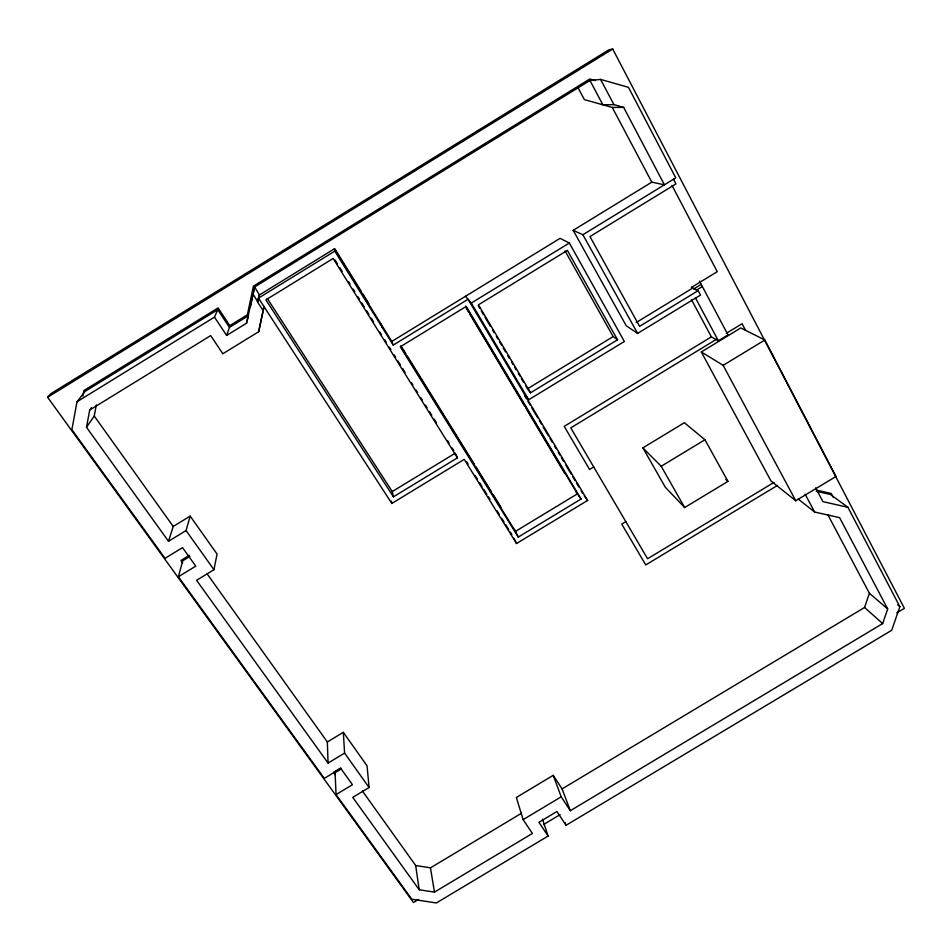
<?xml version="1.0" encoding="UTF-8"?>
<svg xmlns="http://www.w3.org/2000/svg" width="952" height="952" viewBox="0 0 952 952"><rect width="100%" height="100%" fill="white"/><g stroke="black" fill="none" stroke-linecap="round" stroke-linejoin="round"><path stroke-width="1.43" d="M217.722 309.697L214.474 317.123L226.635 335.425L229.432 327.381L217.722 309.697L85.144 391.343L77.005 401.756L71.888 429.661L165.029 558.324L182.522 547.638L195.779 566.131L178.369 576.757L324.323 778.379L340.792 768.442L352.442 784.71L336.056 794.587L411.788 899.2L436.373 902.96L548.114 836.034L542.462 819.148M82.883 396.139L83.919 390.534L218.091 307.912L229.801 325.608L247.389 314.791L253.422 286.147L589.788 79.016L595.369 80.611M328.071 763.076L327.345 741.989L343.327 732.326L344.588 753.103L328.071 763.076L196.576 580.303L213.95 569.712L217.056 554.064L190.174 516.103L186.068 530.573L168.516 541.295L86.501 427.293L89.702 410.026L91.404 407.658M86.501 427.293L94.248 416.036L96.331 404.909M226.635 335.425L246.473 323.228L254.612 286.992L589.954 80.492L600.593 79.409L628.463 87.334L675.765 177.857L582.886 234.727L573.163 230.336L651.811 182.153L664.413 184.807L623.655 107.374L613.921 104.637L602.866 104.803L589.954 80.492M250.376 307.032L254.612 286.992L259.456 294.93L257.504 301.951L263.157 310.638L258.658 331.724L222.827 353.751L210.69 335.592L89.702 410.026M258.658 331.724L264.049 306.389M263.157 310.638L264.001 306.639M257.504 301.951L259.218 295.084L334.33 248.853L391.831 341.411L393.212 345.112L468.039 299.273L587.598 500.454L516.543 543.521L464.231 459.376L391.819 503.453L258.468 298.107L334.807 251.126L334.33 248.853M178.369 576.757L182.701 560.835L189.912 556.432M246.473 323.228L248.567 315.612L229.432 327.381M168.516 541.295L173.228 526.468L190.174 516.103M798.169 499.015L814.626 512.033L839.628 517.65L887.681 608.947L882.659 623.584L570.331 810.711L562.085 788.899L864.571 607.483L869.402 593.251L827.954 514.949M816.162 491.232L830.43 494.481L847.923 507.309L899.866 606.698L891.715 630.272L566.023 825.313L556.92 811.509L538.927 822.29L548.114 836.034M418.547 899.45L413.454 902.496L47.6 397.27L50.789 393.712L608.887 49.801L612.731 49.04L904.4 608.328L896.748 612.909M47.6 397.27L612.731 49.04M77.005 401.756L214.474 317.123M391.831 341.411L560.085 238.345L569.332 243.022L624.369 341.47L528.717 399.745L524.457 394.223M465.492 296.298L471.288 303.057L569.332 243.022M189.353 555.349L180.94 560.49L182.677 562.906M528.205 389.82L530.562 392.783L617.515 339.793L613.159 336.58L527.42 388.832L525.909 386.286M636.174 322.55L692.687 288.099L692.104 287.004M693.746 288.896L701.207 284.35M696.305 290.217L702.362 286.528M573.163 230.336L626.249 325.762L637.602 333.414L700.541 295.06L698.185 290.634L639.589 326.346L589.954 236.56L675.944 183.915L673.492 179.25M455.865 454.318L457.412 457.864L393.45 496.813L392.26 491.565L455.342 453.14M699.47 281.078L728.018 334.914L718.355 340.78L711.382 336.877L564.203 426.377L589.574 469.479L593.715 466.956M716.344 339.376L570.772 427.888L647.586 558.741L773.988 482.402M726.412 333.26L742.084 323.728L745.523 330.284M701.315 351.954L740.823 327.94L764.849 340.007L836.011 476.464L795.753 500.74L771.013 480.998L701.315 351.954L723.151 365.33L795.753 500.74M723.151 365.33L764.849 340.007M642.874 447.88L684.357 422.712L704.956 439.753L727.947 481.379L684.667 507.547L665.329 487.257L642.874 447.88L661.2 466.266L684.667 507.547M518.281 537.071L581.041 499.026L466.266 306.401L400.316 346.778L518.281 537.071L514.425 529.324M661.2 466.266L704.956 439.753M625.809 521.625L621.727 524.1L645.753 564.941L777.475 485.413M340.78 767.955L333.462 772.369L335.187 774.773M341.173 768.966L335.08 772.643L336.056 794.587M343.327 732.326L367.055 765.848L369.09 787.518L352.74 797.371L419.201 889.751L434.469 892.107L532.406 833.44L523.136 819.648L516.341 797.478L553.219 775.344L562.085 788.899M362.403 791.005L415.667 865.499L430.471 867.843L521.553 813.21M523.136 819.648L561.216 796.812L553.219 775.344M543.521 824.563L560.097 814.626M578.078 87.81L584.397 99.627L612.267 107.445L623.655 107.374M847.923 507.309L822.933 501.644L815.65 487.876M816.971 490.22L831.239 493.481L833.309 497.432M698.185 290.634L691.342 287.48L717.237 271.689L672.005 185.461M897.665 604.865L899.866 606.698M869.402 593.251L887.681 608.947M725.793 479.487L727.947 481.379M864.571 607.483L882.659 623.584M584.231 495.802L587.598 500.454M94.248 416.036L173.228 526.468M207.191 573.961L327.345 741.989M186.068 530.573L213.95 569.712M344.588 753.103L369.09 787.518M576.043 491.958L581.041 499.026M561.216 796.812L570.331 810.711M267.25 298.392L392.26 491.565M393.45 496.813L265.882 299.868L333.152 258.468L457.412 457.864M335.116 260.122L337.472 263.906M339.828 267.69L342.196 271.475M348.48 281.566L350.05 284.089M353.192 289.134L354.763 291.657M357.904 296.715L359.475 299.237M361.831 303.022L364.188 306.806M366.556 310.59L368.912 314.374M371.268 318.158L373.624 321.943M379.907 332.034L381.478 334.557M384.62 339.602L386.191 342.125M389.344 347.171L390.915 349.693M394.057 354.739L395.627 357.262M397.984 361.046L400.34 364.83M402.696 368.614L405.052 372.399M411.347 382.49L412.918 385.013M416.06 390.058L417.63 392.581M420.772 397.627L422.343 400.149M425.484 405.195L427.055 407.718M429.411 411.502L431.768 415.286M434.136 419.07L436.492 422.855M447.488 440.514L449.058 443.037M452.2 448.083L453.771 450.605M334.842 248.853L361.117 291.157M362.664 293.644L368.852 303.593M466.504 461.589L468.063 464.1M475.107 475.429L477.452 479.201M479.796 482.973L482.14 486.746M483.699 489.268L486.829 494.29M488.388 496.813L489.947 499.324M496.98 510.653L499.324 514.425M501.68 518.197L504.024 521.97M505.583 524.481L508.713 529.514M510.272 532.037L511.831 534.548M334.807 251.126L393.212 345.112M401.922 347.325L405.814 353.62M407.373 356.131L474.417 464.338M475.976 466.849L491.565 492.017M493.124 494.528L500.919 507.118M400.554 345.993L515.46 531.394L577.376 493.85L465.54 306.199M252.72 293.573L257.754 301.796M466.171 307.996L468.443 311.816M469.967 314.362L524.611 406.028M526.123 408.575L564.833 473.513M471.288 303.057L528.717 399.745M524.897 396.246L526.42 398.793M527.943 401.351L530.216 405.183M531.74 407.742L537.809 417.964M539.332 420.522L541.617 424.354M543.128 426.912L548.447 435.849M549.97 438.408L552.243 442.24M554.528 446.072L556.039 448.63M558.324 452.462L559.835 455.02M561.359 457.579L563.643 461.411M565.916 465.242L571.236 474.191M572.759 476.738L575.032 480.582M576.555 483.128L578.828 486.96M581.113 490.804L582.624 493.35M530.562 392.783L478.451 304.818L567.38 250.376L617.515 339.793M478.249 305.854L479.772 308.412M481.284 310.959L483.545 314.791M485.068 317.349L490.351 326.286M492.624 330.106L494.136 332.664M496.408 336.496L497.92 339.043M499.431 341.601L501.704 345.433M503.215 347.98L505.488 351.812M507.761 355.643L509.272 358.202M511.533 362.022L513.057 364.58M514.568 367.127L516.079 369.685M518.34 373.517L519.863 376.064M521.375 378.622L523.636 382.454M565.072 250.923L613.159 336.58M582.886 234.727L637.602 333.414M695.365 297.714L718.355 340.78M691.449 299.63L711.382 336.877M805.166 494.255L814.626 512.033M600.593 79.409L613.921 104.637M612.267 107.445L651.811 182.153M514.02 538.356L516.543 543.521M565.012 822.528L566.023 825.313M381.097 324.12L382.311 327.559M391.296 501.061L391.819 503.453M430.471 867.843L434.469 892.107M415.667 865.499L419.201 889.751"/></g></svg>
